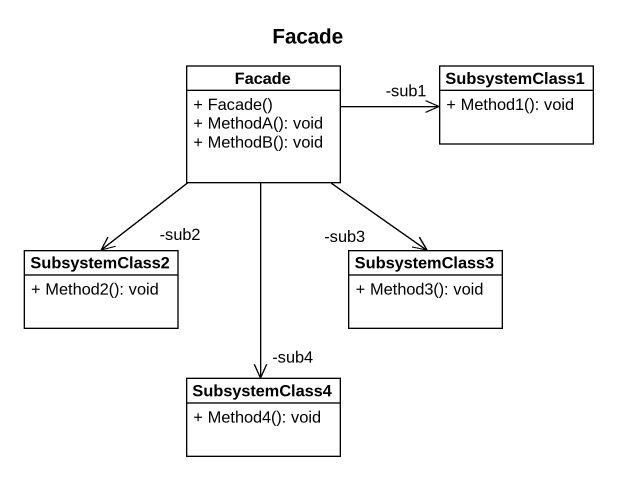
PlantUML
@startuml
title Facade
hide circle
hide empty members
skinparam classAttributeIconSize 0
class Facade {
  + Facade()
  + MethodA(): void
  + MethodB(): void
}
class SubsystemClass1 {
  + Method1(): void
}
class SubsystemClass2 {
  + Method2(): void
}
class SubsystemClass3 {
  + Method3(): void
}
class SubsystemClass4 {
  + Method4(): void
}
Facade -right-> "-sub1" SubsystemClass1
Facade --> "-sub2" SubsystemClass2
Facade --> "-sub3" SubsystemClass3
Facade --> "-sub4" SubsystemClass4
@enduml
